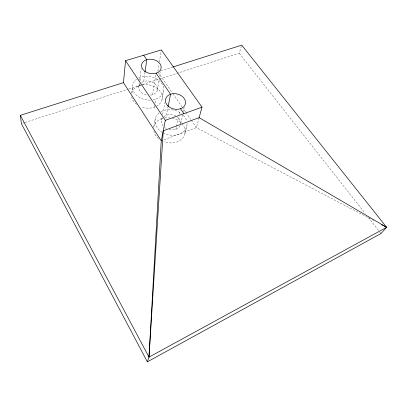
<?xml version="1.0" encoding="UTF-8"?>
<svg xmlns="http://www.w3.org/2000/svg" width="407" height="407" viewBox="0 0 407 407"><rect width="100%" height="100%" fill="white"/><g stroke="black" fill="none" stroke-linecap="round" stroke-linejoin="round"><path stroke-width="0.31" stroke-dasharray="2.04 1.53" d="M131.639 93.386L132.448 86.442M138.746 87.088L139.311 82.733M139.632 80.245L141.163 68.437M139.759 85.384L139.911 84.203M140.379 80.672L140.842 77.137M143.747 81.471L144.953 72.751M152.63 94.709L155.789 75.051M157.87 71.149L158.995 64.286M159.402 61.793L161.345 49.944M154.278 107.234L154.594 105.382M155.011 102.905L155.637 99.196M157.346 90.222L159.218 79.146M159.742 76.068L160.47 71.759M153.892 126.429L155.276 118.539M161.981 99.74L163.456 91.667M161.61 120.019L162.195 116.941M162.663 114.479L164.891 102.778M166.387 115.217L167.984 107.189M175.87 129.345L176.419 126.918M176.557 126.312L178.759 116.611M179.309 114.184L180.133 110.546M182.85 114.713L180.56 124.445A9.732 7.575 12.6 0 0 177.31 117.007M183.567 111.671L184.569 107.412M184.931 133.649L186.864 125.916M199.13 117.648L196.398 127.656L161.854 140.593M159.646 78.953L239.179 53.236L241.371 46.306M22.599 123.265L24.41 122.68M25.015 122.487L128.286 89.092M128.887 88.899L159.04 79.146M160.785 70.813L172.263 67.175M373.702 220.533L196.398 127.656L190.985 119.826M239.179 53.236L365.257 213.548M368.396 217.547L379.395 231.527M379.787 232.026L380.967 233.526M158.13 72.293L172.568 93.188M172.929 93.707L181.954 106.766M182.316 107.29L185.567 111.991M185.928 112.51L190.624 119.302M187.088 123.728A16.224 12.627 12.6 0 1 179.004 134.173A16.224 12.627 12.6 0 1 162.8 132.672M162.317 132.392A16.224 12.627 12.6 0 1 160.444 111.92M160.979 111.61A16.224 12.627 12.6 0 1 181.39 113.573M183.338 115.293A16.224 12.627 12.6 0 1 186.696 120.955M142.211 84.788A15.497 11.696 10.1 0 1 162.256 97.955A15.497 11.696 10.1 0 1 141.122 106.853M136.528 104.304A15.497 11.696 10.1 0 1 131.603 96.718M131.853 92.638A15.497 11.696 10.1 0 1 140.964 85.043M141.56 82.509A9.458 7.061 10.2 0 1 156.542 85.602A9.458 7.061 10.2 0 1 149.511 95.253M146.22 94.923A9.458 7.061 10.2 0 1 139.916 84.015M138.563 78.058A15.766 11.772 10.2 0 1 161.894 83.715A15.766 11.772 10.2 0 1 153.113 99.842M150.427 100.122A15.766 11.772 10.2 0 1 134.264 92.699A15.766 11.772 10.2 0 1 136.564 79.289M181.909 123.58A15.934 12.531 12.5 0 1 182.036 138.818A15.934 12.531 12.5 0 1 163.782 141.595M158.588 138.583A15.934 12.531 12.5 0 1 153.866 131.38M153.673 127.503A15.934 12.531 12.5 0 1 162.749 118.203M164.784 117.755A15.934 12.531 12.5 0 1 169.607 117.608M172.303 118.05A15.934 12.531 12.5 0 1 181.486 123.123M180.128 125.692A9.732 7.575 12.6 0 1 169.312 129.67M166.153 128.454A9.732 7.575 12.6 0 1 164.774 127.554M163.248 126.104A9.732 7.575 12.6 0 1 162.815 117.643M163.797 116.656A9.732 7.575 12.6 0 1 175.951 116.127"/><path stroke-width="0.61" d="M172.868 66.987L241.738 45.152L386.65 227.315L148.993 357.122L161.258 140.817L165.328 120.33L125.56 60.679L161.345 49.944L201.989 107.173L199.13 117.648L163.248 130.815L148.993 357.122L147.359 361.848L21.393 123.657L20.35 115.334L123.438 82.652L125.56 60.679M145.04 72.125L146.764 59.666L143.712 55.235M168.106 106.573L170.558 94.226L156.09 73.209M199.13 117.648L386.65 227.315L380.967 233.526L147.359 361.848M165.328 120.33L201.989 107.173M381.583 224.659L386.65 227.315M180.545 108.725L183.939 113.65M123.438 82.652L161.258 140.817M20.35 115.334L148.993 357.122M144.923 71.347A9.89 7.173 10.6 0 0 160.994 68.686A9.89 7.173 10.6 0 0 148.184 59.336A9.89 7.173 10.6 0 0 144.923 71.347M167.801 105.81A10.19 7.718 13 0 0 184.976 105.031A10.19 7.718 13 0 0 173.692 93.651A10.19 7.718 13 0 0 167.801 105.81"/></g></svg>
